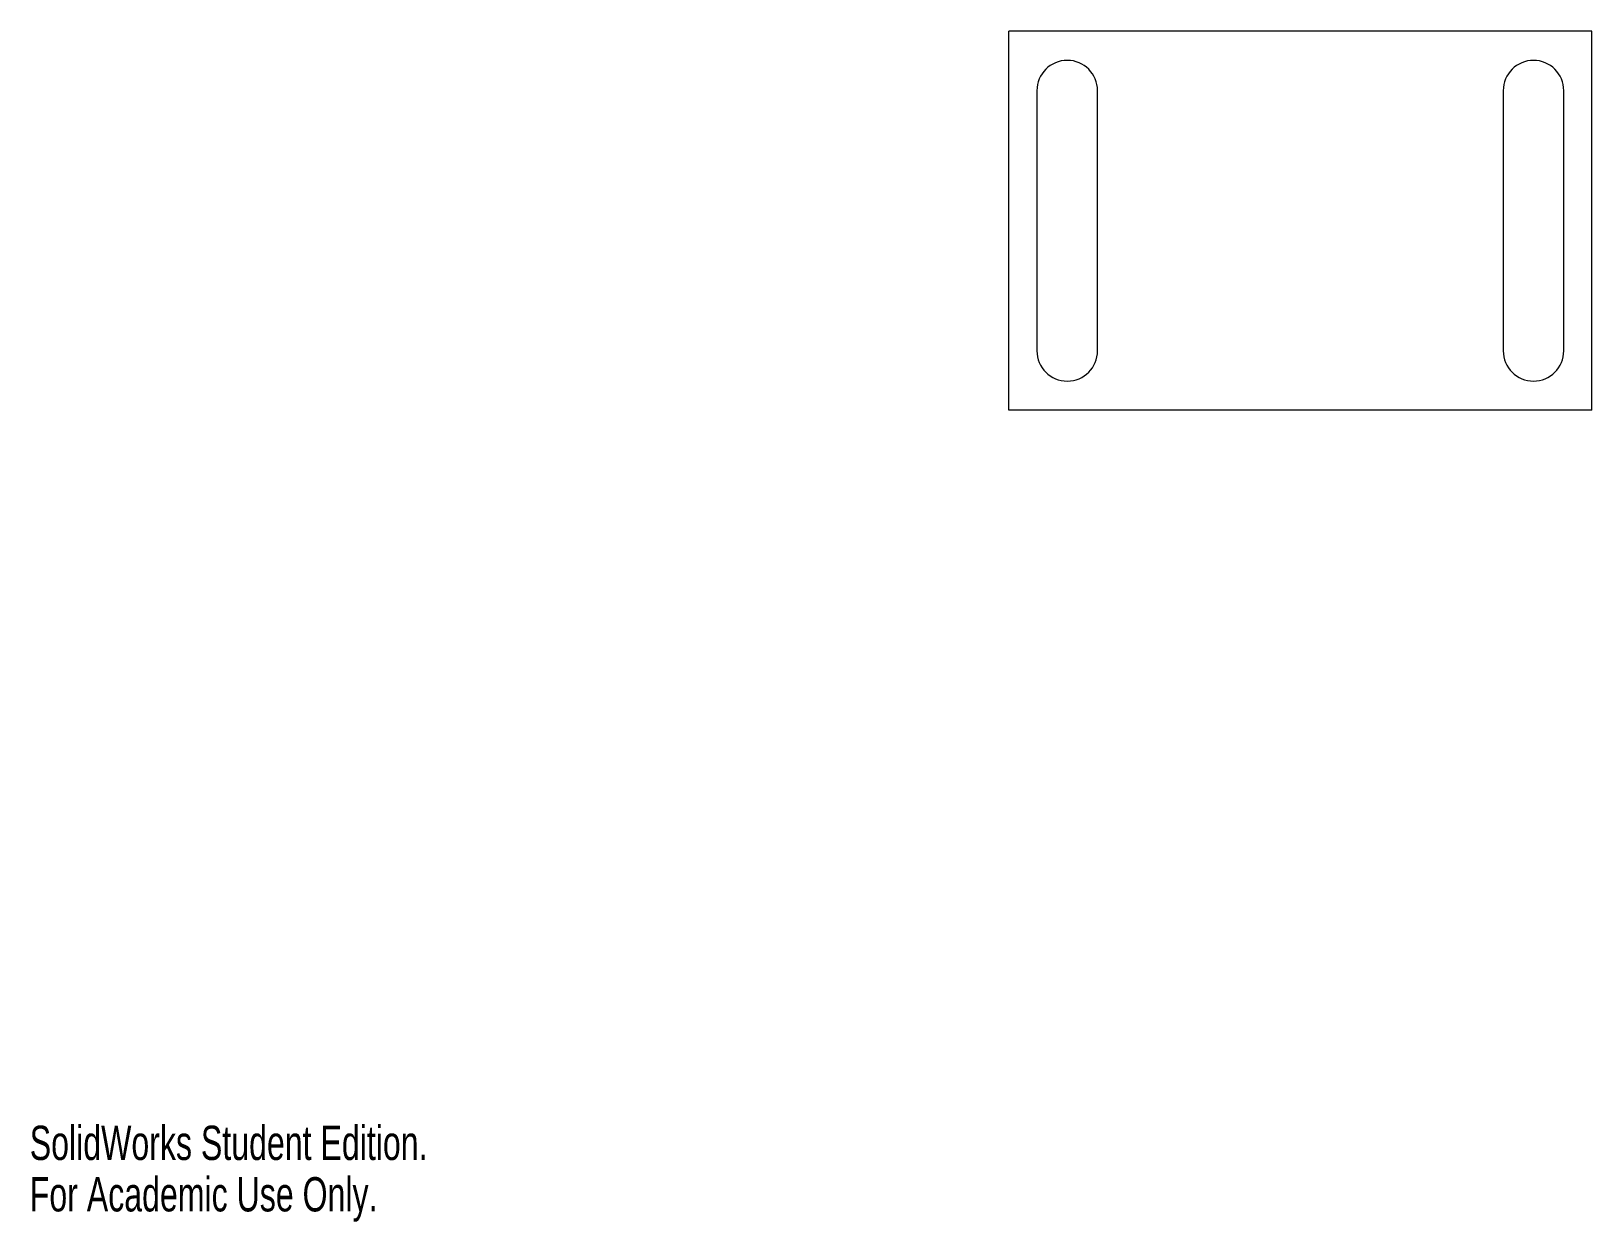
# Model space of a CAD drawing. Header units: inches. Extents: x 0.01 to 6.7, y 0 to 5.1.
import ezdxf

# ---------------------------------------------------------------- set-up
doc = ezdxf.new("R2010")
doc.units = ezdxf.units.IN
doc.header["$MEASUREMENT"] = 0
doc.styles.add('SLDTEXTSTYLE0', font='TXT', dxfattribs={"width": 0.7})

msp = doc.modelspace()

# ---------------------------------------------------------------- linework, layer by layer
at = {"color": 7, "linetype": 'Continuous', "lineweight": 15}
for p, q in [((4.2004, 3.4778), (4.2004, 5.1028)), ((6.7004, 5.1028), (4.2004, 5.1028)), ((6.7004, 3.4778), (6.7004, 5.1028)), ((4.3204, 4.8478), (4.3204, 3.7328)), ((4.5804, 3.7328), (4.5804, 4.8478)), ((6.3204, 4.8478), (6.3204, 3.7328)), ((6.5804, 3.7328), (6.5804, 4.8478)), ((6.7004, 3.4778), (4.2004, 3.4778))]:
    msp.add_line(p, q, dxfattribs=at)
for centre, start, end in [((4.4504, 4.8478), 0, 180), ((6.4504, 4.8478), 0, 180), ((4.4504, 3.7328), 180, 0), ((6.4504, 3.7328), 180, 0)]:
    msp.add_arc(centre, 0.13, start, end, dxfattribs=at)

# ---------------------------------------------------------------- texts
at = {"color": 7, "linetype": 'Continuous', "char_height": 0.14705, "attachment_point": 1, "style": 'SLDTEXTSTYLE0'}
for s, insert in [('SolidWorks Student Edition.', (0, 0.4101)), ('For Academic Use Only.', (0, 0.1896))]:
    msp.add_mtext(s, dxfattribs=dict(at, insert=insert))

doc.saveas('drawing.dxf')
